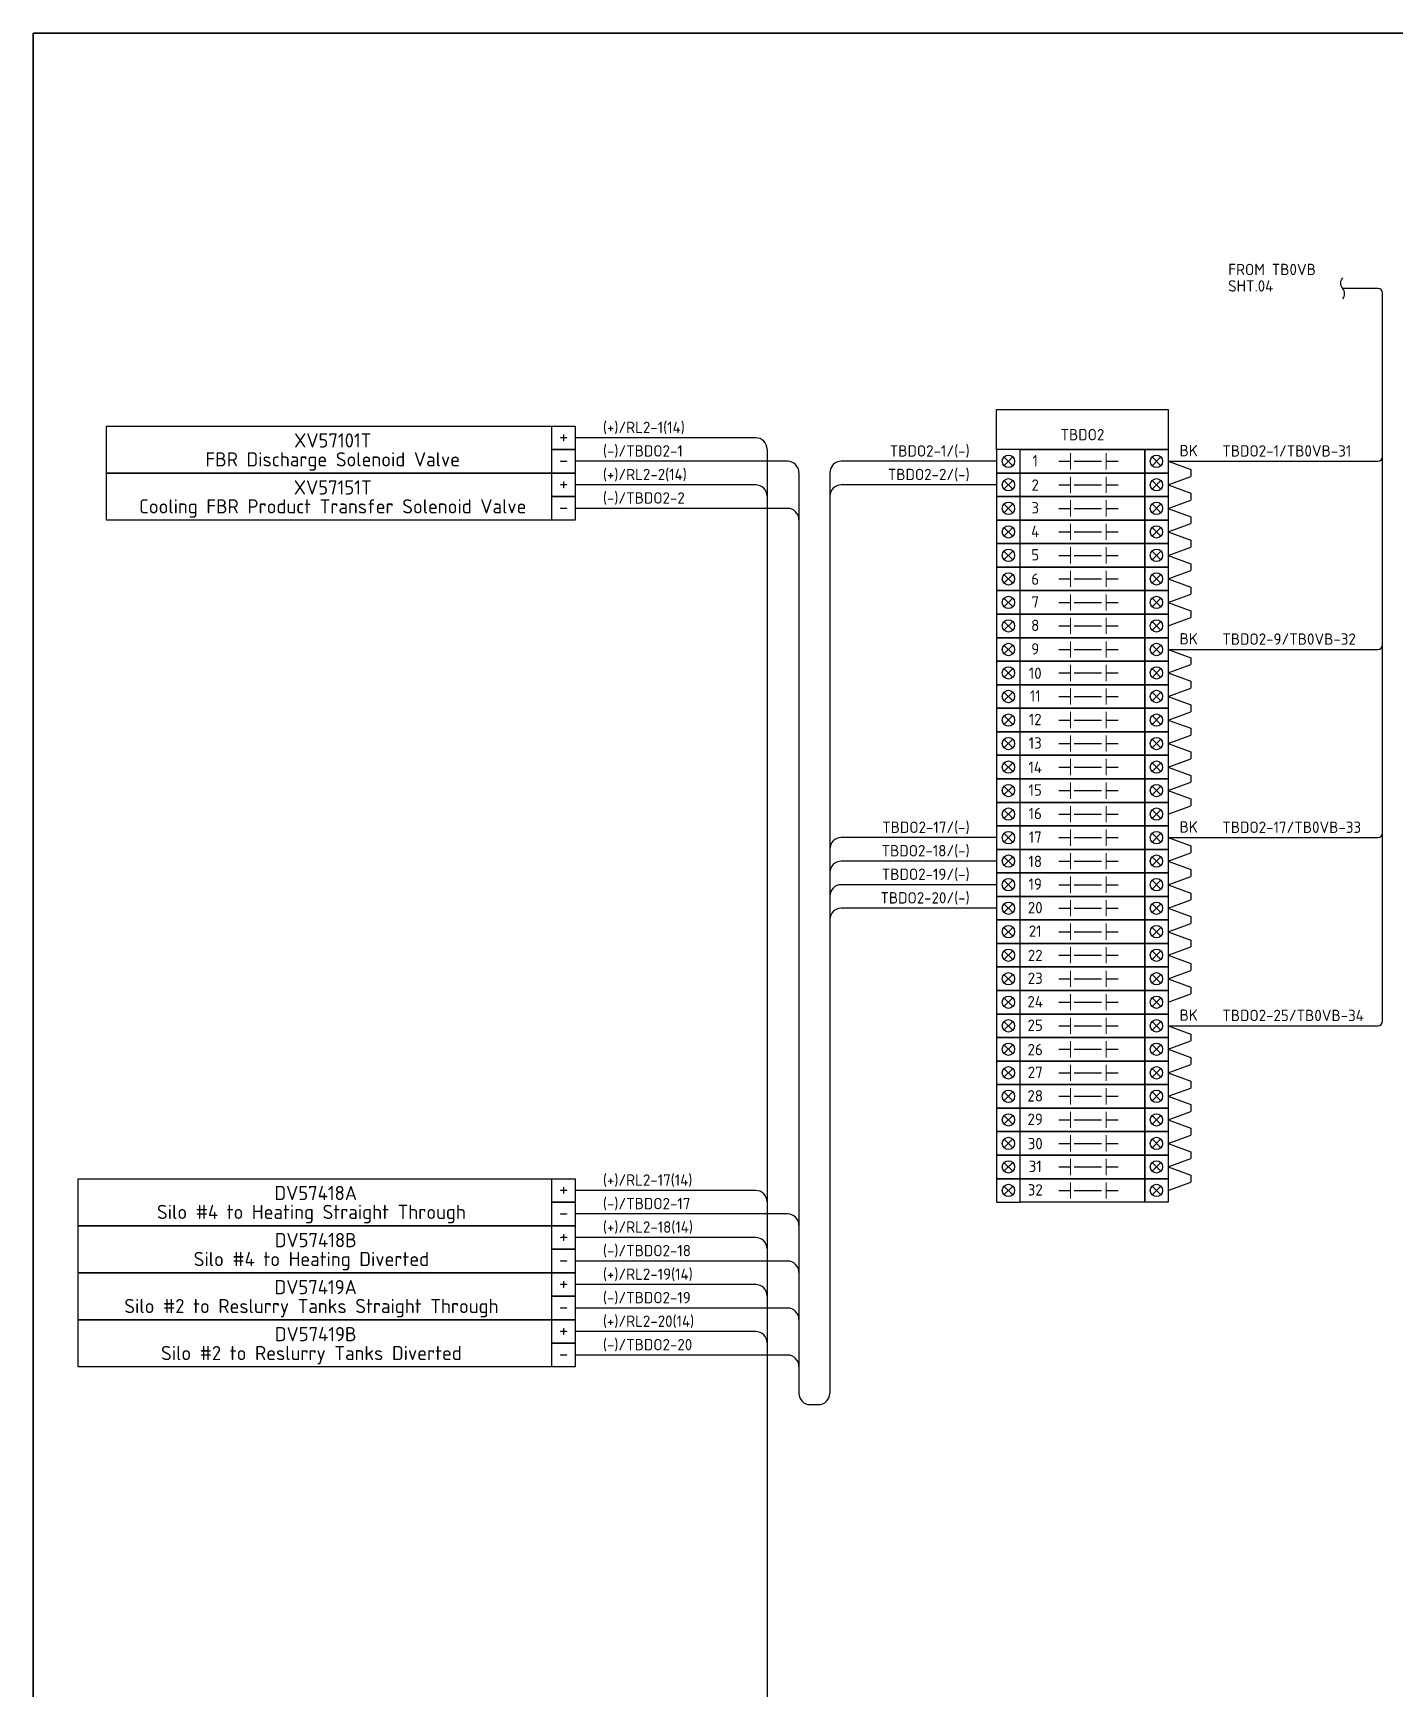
# Model space of a CAD drawing. Header units: inches. Extents: x 579627 to 667544, y 458630 to 507164.
# Drawn here: x 637044 to 638483, y 490862 to 492612 of the extents above; entities that cross this region are included whole.
import ezdxf
from ezdxf.enums import TextEntityAlignment as Align

# ---------------------------------------------------------------- set-up
doc = ezdxf.new("R2010")
doc.units = ezdxf.units.IN
doc.header["$MEASUREMENT"] = 0
doc.layers.add('HELPPOINT', color=7, linetype='Continuous')
doc.layers.add('power', color=7, linetype='Continuous')
doc.styles.add('HTX11', font='O8111901')
doc.styles.add('ISO3098B', font='ISO3098B.shx')

# ---------------------------------------------------------------- blocks, each defined once
blk = doc.blocks.new('TPA')
at = {"layer": 'HELPPOINT', "color": 4, "lineweight": 35}
for p, q in [((562706.8, 501946.4), (562706.8, 505019.3)), ((562706.8, 505019.3), (567131, 505019.3)), ((562706.8, 501946.4), (562706.8, 505019.3)), ((562706.8, 505019.3), (567131, 505019.3))]:
    blk.add_line(p, q, dxfattribs=at)
at = {"style": 'HTX11'}
for tag, p in [('A', (566704.3, 502037.1)), ('B', (567038.2, 501963.3))]:
    blk.add_attdef(tag, text='', height=16.8, dxfattribs=at).set_placement(p, align=Align.MIDDLE_CENTER)

msp = doc.modelspace()

# ---------------------------------------------------------------- linework, layer by layer
at = {"color": 0}
for p, q in [((638464.6, 492342), (638427.4, 492342)), ((638469.6, 491567.5), (638469.6, 492337)), ((638078.8, 492163.8), (638069.5, 492154.6)), ((638069.5, 492163.8), (638078.8, 492154.6)), ((638226, 492163.8), (638235.3, 492154.6)), ((638235.3, 492163.8), (638226, 492154.6)), ((637840.8, 492159.2), (637616.4, 492159.2)), ((637852.8, 492147.2), (637852.8, 491174.1)), ((637885.5, 492147.2), (637885.5, 491174.1)), ((638061.7, 492159.2), (637897.5, 492159.2)), ((638127.3, 492159.2), (638139.9, 492159.2)), ((638143.8, 492159.2), (638172.4, 492159.2)), ((638177.4, 492159.2), (638190, 492159.2)), ((638243.1, 492159.2), (638464.6, 492159.2)), ((638243.1, 492159.2), (638266.9, 492150.4)), ((638266.9, 492150.4), (638266.9, 492143.2)), ((638061.7, 492134.4), (637897.5, 492134.4)), ((638078.8, 492139), (638069.5, 492129.7)), ((638069.5, 492139), (638078.8, 492129.7)), ((638127.3, 492134.4), (638139.9, 492134.4)), ((638143.8, 492134.4), (638172.4, 492134.4)), ((638177.4, 492134.4), (638190, 492134.4)), ((638226, 492139), (638235.3, 492129.7)), ((638235.3, 492139), (638226, 492129.7)), ((638243.1, 492134.4), (638266.9, 492143.2)), ((638243.1, 492134.4), (638266.9, 492125.6)), ((638078.8, 492114.1), (638069.5, 492104.9)), ((638069.5, 492114.1), (638078.8, 492104.9)), ((638226, 492114.1), (638235.3, 492104.9)), ((638235.3, 492114.1), (638226, 492104.9)), ((638243.1, 492109.5), (638266.9, 492118.3)), ((638266.9, 492125.6), (638266.9, 492118.3)), ((637840.8, 492109.5), (637616.4, 492109.5)), ((638127.3, 492109.5), (638139.9, 492109.5)), ((638143.8, 492109.5), (638172.4, 492109.5)), ((638177.4, 492109.5), (638190, 492109.5)), ((638243.1, 492109.5), (638266.9, 492100.7)), ((638243.1, 492084.6), (638266.9, 492093.4)), ((638266.9, 492100.7), (638266.9, 492093.4)), ((638078.8, 492089.3), (638069.5, 492080)), ((638069.5, 492089.3), (638078.8, 492080)), ((638127.3, 492084.6), (638139.9, 492084.6)), ((638143.8, 492084.6), (638172.4, 492084.6)), ((638177.4, 492084.6), (638190, 492084.6)), ((638226, 492089.3), (638235.3, 492080)), ((638235.3, 492089.3), (638226, 492080)), ((638243.1, 492084.6), (638266.9, 492075.8)), ((638266.9, 492075.8), (638266.9, 492068.6)), ((638078.8, 492064.4), (638069.5, 492055.1)), ((638069.5, 492064.4), (638078.8, 492055.1)), ((638127.3, 492059.8), (638139.9, 492059.8)), ((638143.8, 492059.8), (638172.4, 492059.8)), ((638177.4, 492059.8), (638190, 492059.8)), ((638226, 492064.4), (638235.3, 492055.1)), ((638235.3, 492064.4), (638226, 492055.1)), ((638243.1, 492059.8), (638266.9, 492068.6)), ((638243.1, 492059.8), (638266.9, 492051)), ((638243.1, 492034.9), (638266.9, 492043.7)), ((638266.9, 492051), (638266.9, 492043.7)), ((638078.8, 492039.5), (638069.5, 492030.3)), ((638069.5, 492039.5), (638078.8, 492030.3)), ((638127.3, 492034.9), (638139.9, 492034.9)), ((638143.8, 492034.9), (638172.4, 492034.9)), ((638177.4, 492034.9), (638190, 492034.9)), ((638226, 492039.5), (638235.3, 492030.3)), ((638235.3, 492039.5), (638226, 492030.3)), ((638243.1, 492034.9), (638266.9, 492026.1)), ((638266.9, 492026.1), (638266.9, 492018.8)), ((638078.8, 492014.7), (638069.5, 492005.4)), ((638069.5, 492014.7), (638078.8, 492005.4)), ((638127.3, 492010.1), (638139.9, 492010.1)), ((638143.8, 492010.1), (638172.4, 492010.1)), ((638177.4, 492010.1), (638190, 492010.1)), ((638226, 492014.7), (638235.3, 492005.4)), ((638235.3, 492014.7), (638226, 492005.4)), ((638243.1, 492010.1), (638266.9, 492018.8)), ((638243.1, 492010.1), (638266.9, 492001.3)), ((638078.8, 491989.8), (638069.5, 491980.6)), ((638069.5, 491989.8), (638078.8, 491980.6)), ((638226, 491989.8), (638235.3, 491980.6)), ((638235.3, 491989.8), (638226, 491980.6)), ((638243.1, 491985.2), (638266.9, 491994)), ((638266.9, 492001.3), (638266.9, 491994)), ((638127.3, 491985.2), (638139.9, 491985.2)), ((638143.8, 491985.2), (638172.4, 491985.2)), ((638177.4, 491985.2), (638190, 491985.2)), ((638078.8, 491965), (638069.5, 491955.7)), ((638069.5, 491965), (638078.8, 491955.7)), ((638127.3, 491960.3), (638139.9, 491960.3)), ((638143.8, 491960.3), (638172.4, 491960.3)), ((638177.4, 491960.3), (638190, 491960.3)), ((638226, 491965), (638235.3, 491955.7)), ((638235.3, 491965), (638226, 491955.7)), ((638243.1, 491960.3), (638266.9, 491951.5)), ((638243.1, 491960.3), (638464.6, 491960.3)), ((638078.8, 491940.1), (638069.5, 491930.8)), ((638069.5, 491940.1), (638078.8, 491930.8)), ((638127.3, 491935.5), (638139.9, 491935.5)), ((638143.8, 491935.5), (638172.4, 491935.5)), ((638177.4, 491935.5), (638190, 491935.5)), ((638226, 491940.1), (638235.3, 491930.8)), ((638235.3, 491940.1), (638226, 491930.8)), ((638243.1, 491935.5), (638266.9, 491944.3)), ((638243.1, 491935.5), (638266.9, 491926.7)), ((638266.9, 491951.5), (638266.9, 491944.3)), ((638243.1, 491910.6), (638266.9, 491919.4)), ((638266.9, 491926.7), (638266.9, 491919.4)), ((638078.8, 491915.2), (638069.5, 491906)), ((638069.5, 491915.2), (638078.8, 491906)), ((638127.3, 491910.6), (638139.9, 491910.6)), ((638143.8, 491910.6), (638172.4, 491910.6)), ((638177.4, 491910.6), (638190, 491910.6)), ((638226, 491915.2), (638235.3, 491906)), ((638235.3, 491915.2), (638226, 491906)), ((638243.1, 491910.6), (638266.9, 491901.8)), ((638266.9, 491901.8), (638266.9, 491894.5)), ((638078.8, 491890.4), (638069.5, 491881.1)), ((638069.5, 491890.4), (638078.8, 491881.1)), ((638127.3, 491885.7), (638139.9, 491885.7)), ((638143.8, 491885.7), (638172.4, 491885.7)), ((638177.4, 491885.7), (638190, 491885.7)), ((638226, 491890.4), (638235.3, 491881.1)), ((638235.3, 491890.4), (638226, 491881.1)), ((638243.1, 491885.7), (638266.9, 491894.5)), ((638243.1, 491885.7), (638266.9, 491877)), ((638078.8, 491865.5), (638069.5, 491856.3)), ((638069.5, 491865.5), (638078.8, 491856.3)), ((638226, 491865.5), (638235.3, 491856.3)), ((638235.3, 491865.5), (638226, 491856.3)), ((638243.1, 491860.9), (638266.9, 491869.7)), ((638266.9, 491877), (638266.9, 491869.7)), ((638127.3, 491860.9), (638139.9, 491860.9)), ((638143.8, 491860.9), (638172.4, 491860.9)), ((638177.4, 491860.9), (638190, 491860.9)), ((638243.1, 491860.9), (638266.9, 491852.1)), ((638266.9, 491852.1), (638266.9, 491844.8)), ((638078.8, 491840.6), (638069.5, 491831.4)), ((638069.5, 491840.6), (638078.8, 491831.4)), ((638127.3, 491836), (638139.9, 491836)), ((638143.8, 491836), (638172.4, 491836)), ((638177.4, 491836), (638190, 491836)), ((638226, 491840.6), (638235.3, 491831.4)), ((638235.3, 491840.6), (638226, 491831.4)), ((638243.1, 491836), (638266.9, 491844.8)), ((638243.1, 491836), (638266.9, 491827.2)), ((638078.8, 491815.8), (638069.5, 491806.5)), ((638069.5, 491815.8), (638078.8, 491806.5)), ((638226, 491815.8), (638235.3, 491806.5)), ((638235.3, 491815.8), (638226, 491806.5)), ((638243.1, 491811.2), (638266.9, 491819.9)), ((638266.9, 491827.2), (638266.9, 491819.9)), ((638127.3, 491811.2), (638139.9, 491811.2)), ((638143.8, 491811.2), (638172.4, 491811.2)), ((638177.4, 491811.2), (638190, 491811.2)), ((638243.1, 491811.2), (638266.9, 491802.4)), ((638266.9, 491802.4), (638266.9, 491795.1)), ((638078.8, 491790.9), (638069.5, 491781.7)), ((638069.5, 491790.9), (638078.8, 491781.7)), ((638127.3, 491786.3), (638139.9, 491786.3)), ((638143.8, 491786.3), (638172.4, 491786.3)), ((638177.4, 491786.3), (638190, 491786.3)), ((638226, 491790.9), (638235.3, 491781.7)), ((638235.3, 491790.9), (638226, 491781.7)), ((638243.1, 491786.3), (638266.9, 491795.1)), ((638061.7, 491761.4), (637897.5, 491761.4)), ((638078.8, 491766.1), (638069.5, 491756.8)), ((638069.5, 491766.1), (638078.8, 491756.8)), ((638127.3, 491761.4), (638139.9, 491761.4)), ((638143.8, 491761.4), (638172.4, 491761.4)), ((638177.4, 491761.4), (638190, 491761.4)), ((638226, 491766.1), (638235.3, 491756.8)), ((638235.3, 491766.1), (638226, 491756.8)), ((638243.1, 491761.4), (638266.9, 491752.6)), ((638243.1, 491761.4), (638464.6, 491761.4)), ((638243.1, 491736.6), (638266.9, 491745.4)), ((638266.9, 491752.6), (638266.9, 491745.4)), ((638061.7, 491736.6), (637897.5, 491736.6)), ((638078.8, 491741.2), (638069.5, 491731.9)), ((638069.5, 491741.2), (638078.8, 491731.9)), ((638127.3, 491736.6), (638139.9, 491736.6)), ((638143.8, 491736.6), (638172.4, 491736.6)), ((638177.4, 491736.6), (638190, 491736.6)), ((638226, 491741.2), (638235.3, 491731.9)), ((638235.3, 491741.2), (638226, 491731.9)), ((638243.1, 491736.6), (638266.9, 491727.8)), ((638266.9, 491727.8), (638266.9, 491720.5)), ((638061.7, 491711.7), (637897.5, 491711.7)), ((638078.8, 491716.3), (638069.5, 491707.1)), ((638069.5, 491716.3), (638078.8, 491707.1)), ((638127.3, 491711.7), (638139.9, 491711.7)), ((638143.8, 491711.7), (638172.4, 491711.7)), ((638177.4, 491711.7), (638190, 491711.7)), ((638226, 491716.3), (638235.3, 491707.1)), ((638235.3, 491716.3), (638226, 491707.1)), ((638243.1, 491711.7), (638266.9, 491720.5)), ((638243.1, 491711.7), (638266.9, 491702.9)), ((638078.8, 491691.5), (638069.5, 491682.2)), ((638069.5, 491691.5), (638078.8, 491682.2)), ((638226, 491691.5), (638235.3, 491682.2)), ((638235.3, 491691.5), (638226, 491682.2)), ((638243.1, 491686.8), (638266.9, 491695.6)), ((638266.9, 491702.9), (638266.9, 491695.6)), ((638061.7, 491686.8), (637897.5, 491686.8)), ((638127.3, 491686.8), (638139.9, 491686.8)), ((638143.8, 491686.8), (638172.4, 491686.8)), ((638177.4, 491686.8), (638190, 491686.8)), ((638243.1, 491686.8), (638266.9, 491678.1)), ((638266.9, 491678.1), (638266.9, 491670.8)), ((638078.8, 491666.6), (638069.5, 491657.4)), ((638069.5, 491666.6), (638078.8, 491657.4)), ((638127.3, 491662), (638139.9, 491662)), ((638143.8, 491662), (638172.4, 491662)), ((638177.4, 491662), (638190, 491662)), ((638226, 491666.6), (638235.3, 491657.4)), ((638235.3, 491666.6), (638226, 491657.4)), ((638243.1, 491662), (638266.9, 491670.8)), ((638243.1, 491662), (638266.9, 491653.2)), ((638078.8, 491641.8), (638069.5, 491632.5)), ((638069.5, 491641.8), (638078.8, 491632.5)), ((638226, 491641.8), (638235.3, 491632.5)), ((638235.3, 491641.8), (638226, 491632.5)), ((638243.1, 491637.1), (638266.9, 491645.9)), ((638266.9, 491653.2), (638266.9, 491645.9)), ((638127.3, 491637.1), (638139.9, 491637.1)), ((638143.8, 491637.1), (638172.4, 491637.1)), ((638177.4, 491637.1), (638190, 491637.1)), ((638243.1, 491637.1), (638266.9, 491628.3)), ((638243.1, 491612.3), (638266.9, 491621.1)), ((638266.9, 491628.3), (638266.9, 491621.1)), ((638078.8, 491616.9), (638069.5, 491607.6)), ((638069.5, 491616.9), (638078.8, 491607.6)), ((638127.3, 491612.3), (638139.9, 491612.3)), ((638143.8, 491612.3), (638172.4, 491612.3)), ((638177.4, 491612.3), (638190, 491612.3)), ((638226, 491616.9), (638235.3, 491607.6)), ((638235.3, 491616.9), (638226, 491607.6)), ((638243.1, 491612.3), (638266.9, 491603.5)), ((638266.9, 491603.5), (638266.9, 491596.2)), ((638078.8, 491592), (638069.5, 491582.8)), ((638069.5, 491592), (638078.8, 491582.8)), ((638127.3, 491587.4), (638139.9, 491587.4)), ((638143.8, 491587.4), (638172.4, 491587.4)), ((638177.4, 491587.4), (638190, 491587.4)), ((638226, 491592), (638235.3, 491582.8)), ((638235.3, 491592), (638226, 491582.8)), ((638243.1, 491587.4), (638266.9, 491596.2)), ((638078.8, 491567.2), (638069.5, 491557.9)), ((638069.5, 491567.2), (638078.8, 491557.9)), ((638127.3, 491562.5), (638139.9, 491562.5)), ((638143.8, 491562.5), (638172.4, 491562.5)), ((638177.4, 491562.5), (638190, 491562.5)), ((638226, 491567.2), (638235.3, 491557.9)), ((638235.3, 491567.2), (638226, 491557.9)), ((638243.1, 491562.5), (638266.9, 491553.8)), ((638243.1, 491562.5), (638464.6, 491562.5)), ((638266.9, 491553.8), (638266.9, 491546.5)), ((638078.8, 491542.3), (638069.5, 491533.1)), ((638069.5, 491542.3), (638078.8, 491533.1)), ((638127.3, 491537.7), (638139.9, 491537.7)), ((638143.8, 491537.7), (638172.4, 491537.7)), ((638177.4, 491537.7), (638190, 491537.7)), ((638226, 491542.3), (638235.3, 491533.1)), ((638235.3, 491542.3), (638226, 491533.1)), ((638243.1, 491537.7), (638266.9, 491546.5)), ((638243.1, 491537.7), (638266.9, 491528.9)), ((638078.8, 491517.4), (638069.5, 491508.2)), ((638069.5, 491517.4), (638078.8, 491508.2)), ((638226, 491517.4), (638235.3, 491508.2)), ((638235.3, 491517.4), (638226, 491508.2)), ((638243.1, 491512.8), (638266.9, 491521.6)), ((638266.9, 491528.9), (638266.9, 491521.6)), ((638127.3, 491512.8), (638139.9, 491512.8)), ((638143.8, 491512.8), (638172.4, 491512.8)), ((638177.4, 491512.8), (638190, 491512.8)), ((638243.1, 491512.8), (638266.9, 491504)), ((638266.9, 491504), (638266.9, 491496.7)), ((638078.8, 491492.6), (638069.5, 491483.3)), ((638069.5, 491492.6), (638078.8, 491483.3)), ((638127.3, 491488), (638139.9, 491488)), ((638143.8, 491488), (638172.4, 491488)), ((638177.4, 491488), (638190, 491488)), ((638226, 491492.6), (638235.3, 491483.3)), ((638235.3, 491492.6), (638226, 491483.3)), ((638243.1, 491488), (638266.9, 491496.7)), ((638243.1, 491488), (638266.9, 491479.2)), ((638078.8, 491467.7), (638069.5, 491458.5)), ((638069.5, 491467.7), (638078.8, 491458.5)), ((638127.3, 491463.1), (638139.9, 491463.1)), ((638143.8, 491463.1), (638172.4, 491463.1)), ((638177.4, 491463.1), (638190, 491463.1)), ((638226, 491467.7), (638235.3, 491458.5)), ((638235.3, 491467.7), (638226, 491458.5)), ((638243.1, 491463.1), (638266.9, 491471.9)), ((638243.1, 491463.1), (638266.9, 491454.3)), ((638266.9, 491479.2), (638266.9, 491471.9)), ((638243.1, 491438.2), (638266.9, 491447)), ((638266.9, 491454.3), (638266.9, 491447)), ((638078.8, 491442.9), (638069.5, 491433.6)), ((638069.5, 491442.9), (638078.8, 491433.6)), ((638127.3, 491438.2), (638139.9, 491438.2)), ((638143.8, 491438.2), (638172.4, 491438.2)), ((638177.4, 491438.2), (638190, 491438.2)), ((638226, 491442.9), (638235.3, 491433.6)), ((638235.3, 491442.9), (638226, 491433.6)), ((638243.1, 491438.2), (638266.9, 491429.4)), ((638266.9, 491429.4), (638266.9, 491422.2)), ((638078.8, 491418), (638069.5, 491408.7)), ((638069.5, 491418), (638078.8, 491408.7)), ((638127.3, 491413.4), (638139.9, 491413.4)), ((638143.8, 491413.4), (638172.4, 491413.4)), ((638177.4, 491413.4), (638190, 491413.4)), ((638226, 491418), (638235.3, 491408.7)), ((638235.3, 491418), (638226, 491408.7)), ((638243.1, 491413.4), (638266.9, 491422.2)), ((638243.1, 491413.4), (638266.9, 491404.6)), ((638078.8, 491393.1), (638069.5, 491383.9)), ((638069.5, 491393.1), (638078.8, 491383.9)), ((638226, 491393.1), (638235.3, 491383.9)), ((638235.3, 491393.1), (638226, 491383.9)), ((638243.1, 491388.5), (638266.9, 491397.3)), ((638266.9, 491404.6), (638266.9, 491397.3)), ((638127.3, 491388.5), (638139.9, 491388.5)), ((638143.8, 491388.5), (638172.4, 491388.5)), ((638177.4, 491388.5), (638190, 491388.5)), ((637840.8, 491363.6), (637616.4, 491363.6)), ((637840.8, 491313.9), (637616.4, 491313.9)), ((637840.8, 491264.2), (637616.4, 491264.2)), ((637840.8, 491214.5), (637616.4, 491214.5)), ((637864.8, 491162.1), (637873.5, 491162.1))]:
    msp.add_line(p, q, dxfattribs=at)
at = {"color": 4}
for p, q in [((637807.1, 492184.1), (637616.4, 492184.1)), ((637819.1, 492172.1), (637819.1, 490282.1)), ((637807.1, 492134.4), (637616.4, 492134.4)), ((637807.1, 491388.5), (637616.4, 491388.5)), ((637807.1, 491338.8), (637616.4, 491338.8)), ((637807.1, 491289.1), (637616.4, 491289.1)), ((637807.1, 491239.3), (637616.4, 491239.3))]:
    msp.add_line(p, q, dxfattribs=at)
at = {"color": 0, "lineweight": 9}
for p, q in [((638139.9, 492150.7), (638139.9, 492167.8)), ((638177.4, 492150.7), (638177.4, 492167.8)), ((638139.9, 492125.8), (638139.9, 492142.9)), ((638177.4, 492125.8), (638177.4, 492142.9)), ((638139.9, 492101), (638139.9, 492118)), ((638177.4, 492101), (638177.4, 492118)), ((638139.9, 492076.1), (638139.9, 492093.2)), ((638177.4, 492076.1), (638177.4, 492093.2)), ((638139.9, 492051.2), (638139.9, 492068.3)), ((638177.4, 492051.2), (638177.4, 492068.3)), ((638139.9, 492026.4), (638139.9, 492043.4)), ((638177.4, 492026.4), (638177.4, 492043.4)), ((638139.9, 492001.5), (638139.9, 492018.6)), ((638177.4, 492001.5), (638177.4, 492018.6)), ((638139.9, 491976.7), (638139.9, 491993.7)), ((638177.4, 491976.7), (638177.4, 491993.7)), ((638139.9, 491951.8), (638139.9, 491968.9)), ((638177.4, 491951.8), (638177.4, 491968.9)), ((638139.9, 491926.9), (638139.9, 491944)), ((638177.4, 491926.9), (638177.4, 491944)), ((638139.9, 491902.1), (638139.9, 491919.1)), ((638177.4, 491902.1), (638177.4, 491919.1)), ((638139.9, 491877.2), (638139.9, 491894.3)), ((638177.4, 491877.2), (638177.4, 491894.3)), ((638139.9, 491852.3), (638139.9, 491869.4)), ((638177.4, 491852.3), (638177.4, 491869.4)), ((638139.9, 491827.5), (638139.9, 491844.6)), ((638177.4, 491827.5), (638177.4, 491844.6)), ((638139.9, 491802.6), (638139.9, 491819.7)), ((638177.4, 491802.6), (638177.4, 491819.7)), ((638139.9, 491777.8), (638139.9, 491794.8)), ((638177.4, 491777.8), (638177.4, 491794.8)), ((638139.9, 491752.9), (638139.9, 491770)), ((638177.4, 491752.9), (638177.4, 491770)), ((638139.9, 491728), (638139.9, 491745.1)), ((638177.4, 491728), (638177.4, 491745.1)), ((638139.9, 491703.2), (638139.9, 491720.2)), ((638177.4, 491703.2), (638177.4, 491720.2)), ((638139.9, 491678.3), (638139.9, 491695.4)), ((638177.4, 491678.3), (638177.4, 491695.4)), ((638139.9, 491653.5), (638139.9, 491670.5)), ((638177.4, 491653.5), (638177.4, 491670.5)), ((638139.9, 491628.6), (638139.9, 491645.7)), ((638177.4, 491628.6), (638177.4, 491645.7)), ((638139.9, 491603.7), (638139.9, 491620.8)), ((638177.4, 491603.7), (638177.4, 491620.8)), ((638139.9, 491578.9), (638139.9, 491595.9)), ((638177.4, 491578.9), (638177.4, 491595.9)), ((638139.9, 491554), (638139.9, 491571.1)), ((638177.4, 491554), (638177.4, 491571.1)), ((638139.9, 491529.1), (638139.9, 491546.2)), ((638177.4, 491529.1), (638177.4, 491546.2)), ((638139.9, 491504.3), (638139.9, 491521.3)), ((638177.4, 491504.3), (638177.4, 491521.3)), ((638139.9, 491479.4), (638139.9, 491496.5)), ((638177.4, 491479.4), (638177.4, 491496.5)), ((638139.9, 491454.6), (638139.9, 491471.6)), ((638177.4, 491454.6), (638177.4, 491471.6)), ((638139.9, 491429.7), (638139.9, 491446.8)), ((638177.4, 491429.7), (638177.4, 491446.8)), ((638139.9, 491404.8), (638139.9, 491421.9)), ((638177.4, 491404.8), (638177.4, 491421.9)), ((638139.9, 491380), (638139.9, 491397)), ((638177.4, 491380), (638177.4, 491397))]:
    msp.add_line(p, q, dxfattribs=at)
at = {"color": 0}
msp.add_lwpolyline([(638427.4, 492330.9, 0.351), (638427.4, 492342, -0.351), (638427.4, 492353.1, 2.081666)], format="xyb", dxfattribs=at)
at = {"color": 4}
msp.add_lwpolyline([(638061.7, 492214.1), (638243.1, 492214.1), (638243.1, 492171.7), (638061.7, 492171.7)], close=True, dxfattribs=at)
at = {"color": 2}
for points in [[(637121.1, 492196.5), (637616.4, 492196.5), (637616.4, 492146.8), (637121.1, 492146.8)], [(637121.1, 492146.8), (637616.4, 492146.8), (637616.4, 492097.1), (637121.1, 492097.1)], [(637091.1, 491400.9), (637616.4, 491400.9), (637616.4, 491351.2), (637091.1, 491351.2)], [(637091.1, 491351.2), (637616.4, 491351.2), (637616.4, 491301.5), (637091.1, 491301.5)], [(637091.1, 491301.5), (637616.4, 491301.5), (637616.4, 491251.8), (637091.1, 491251.8)], [(637091.1, 491251.8), (637616.4, 491251.8), (637616.4, 491202), (637091.1, 491202)]]:
    msp.add_lwpolyline(points, close=True, dxfattribs=at)
at = {"color": 1}
for points in [[(637591.6, 492196.5), (637616.4, 492196.5), (637616.4, 492171.7), (637591.6, 492171.7)], [(637591.6, 492146.8), (637616.4, 492146.8), (637616.4, 492121.9), (637591.6, 492121.9)], [(637591.6, 491400.9), (637616.4, 491400.9), (637616.4, 491376.1), (637591.6, 491376.1)], [(637591.6, 491351.2), (637616.4, 491351.2), (637616.4, 491326.4), (637591.6, 491326.4)], [(637591.6, 491301.5), (637616.4, 491301.5), (637616.4, 491276.6), (637591.6, 491276.6)], [(637591.6, 491251.8), (637616.4, 491251.8), (637616.4, 491226.9), (637591.6, 491226.9)]]:
    msp.add_lwpolyline(points, close=True, dxfattribs=at)
at = {"color": 0}
for points in [[(637591.6, 492171.7), (637616.4, 492171.7), (637616.4, 492146.8), (637591.6, 492146.8)], [(638086.6, 492171.7), (638061.7, 492171.7), (638061.7, 492146.8), (638086.6, 492146.8)], [(638086.6, 492171.7), (638218.2, 492171.7), (638218.2, 492146.8), (638086.6, 492146.8)], [(638218.2, 492171.7), (638243.1, 492171.7), (638243.1, 492146.8), (638218.2, 492146.8)], [(638086.6, 492146.8), (638061.7, 492146.8), (638061.7, 492121.9), (638086.6, 492121.9)], [(638086.6, 492146.8), (638218.2, 492146.8), (638218.2, 492121.9), (638086.6, 492121.9)], [(638218.2, 492146.8), (638243.1, 492146.8), (638243.1, 492121.9), (638218.2, 492121.9)], [(637591.6, 492121.9), (637616.4, 492121.9), (637616.4, 492097.1), (637591.6, 492097.1)], [(638086.6, 492121.9), (638061.7, 492121.9), (638061.7, 492097.1), (638086.6, 492097.1)], [(638086.6, 492121.9), (638218.2, 492121.9), (638218.2, 492097.1), (638086.6, 492097.1)], [(638218.2, 492121.9), (638243.1, 492121.9), (638243.1, 492097.1), (638218.2, 492097.1)], [(638086.6, 492097.1), (638061.7, 492097.1), (638061.7, 492072.2), (638086.6, 492072.2)], [(638086.6, 492097.1), (638218.2, 492097.1), (638218.2, 492072.2), (638086.6, 492072.2)], [(638218.2, 492097.1), (638243.1, 492097.1), (638243.1, 492072.2), (638218.2, 492072.2)], [(638086.6, 492072.2), (638061.7, 492072.2), (638061.7, 492047.3), (638086.6, 492047.3)], [(638086.6, 492072.2), (638218.2, 492072.2), (638218.2, 492047.3), (638086.6, 492047.3)], [(638218.2, 492072.2), (638243.1, 492072.2), (638243.1, 492047.3), (638218.2, 492047.3)], [(638086.6, 492047.3), (638061.7, 492047.3), (638061.7, 492022.5), (638086.6, 492022.5)], [(638086.6, 492047.3), (638218.2, 492047.3), (638218.2, 492022.5), (638086.6, 492022.5)], [(638218.2, 492047.3), (638243.1, 492047.3), (638243.1, 492022.5), (638218.2, 492022.5)], [(638086.6, 492022.5), (638061.7, 492022.5), (638061.7, 491997.6), (638086.6, 491997.6)], [(638086.6, 492022.5), (638218.2, 492022.5), (638218.2, 491997.6), (638086.6, 491997.6)], [(638218.2, 492022.5), (638243.1, 492022.5), (638243.1, 491997.6), (638218.2, 491997.6)], [(638086.6, 491997.6), (638061.7, 491997.6), (638061.7, 491972.8), (638086.6, 491972.8)], [(638086.6, 491997.6), (638218.2, 491997.6), (638218.2, 491972.8), (638086.6, 491972.8)], [(638218.2, 491997.6), (638243.1, 491997.6), (638243.1, 491972.8), (638218.2, 491972.8)], [(638086.6, 491972.8), (638061.7, 491972.8), (638061.7, 491947.9), (638086.6, 491947.9)], [(638086.6, 491972.8), (638218.2, 491972.8), (638218.2, 491947.9), (638086.6, 491947.9)], [(638218.2, 491972.8), (638243.1, 491972.8), (638243.1, 491947.9), (638218.2, 491947.9)], [(638086.6, 491947.9), (638061.7, 491947.9), (638061.7, 491923), (638086.6, 491923)], [(638086.6, 491947.9), (638218.2, 491947.9), (638218.2, 491923), (638086.6, 491923)], [(638218.2, 491947.9), (638243.1, 491947.9), (638243.1, 491923), (638218.2, 491923)], [(638086.6, 491923), (638061.7, 491923), (638061.7, 491898.2), (638086.6, 491898.2)], [(638086.6, 491923), (638218.2, 491923), (638218.2, 491898.2), (638086.6, 491898.2)], [(638218.2, 491923), (638243.1, 491923), (638243.1, 491898.2), (638218.2, 491898.2)], [(638086.6, 491898.2), (638061.7, 491898.2), (638061.7, 491873.3), (638086.6, 491873.3)], [(638086.6, 491898.2), (638218.2, 491898.2), (638218.2, 491873.3), (638086.6, 491873.3)], [(638218.2, 491898.2), (638243.1, 491898.2), (638243.1, 491873.3), (638218.2, 491873.3)], [(638086.6, 491873.3), (638061.7, 491873.3), (638061.7, 491848.5), (638086.6, 491848.5)], [(638086.6, 491873.3), (638218.2, 491873.3), (638218.2, 491848.5), (638086.6, 491848.5)], [(638218.2, 491873.3), (638243.1, 491873.3), (638243.1, 491848.5), (638218.2, 491848.5)], [(638086.6, 491848.5), (638061.7, 491848.5), (638061.7, 491823.6), (638086.6, 491823.6)], [(638086.6, 491848.5), (638218.2, 491848.5), (638218.2, 491823.6), (638086.6, 491823.6)], [(638218.2, 491848.5), (638243.1, 491848.5), (638243.1, 491823.6), (638218.2, 491823.6)], [(638086.6, 491823.6), (638061.7, 491823.6), (638061.7, 491798.7), (638086.6, 491798.7)], [(638086.6, 491823.6), (638218.2, 491823.6), (638218.2, 491798.7), (638086.6, 491798.7)], [(638218.2, 491823.6), (638243.1, 491823.6), (638243.1, 491798.7), (638218.2, 491798.7)], [(638086.6, 491798.7), (638061.7, 491798.7), (638061.7, 491773.9), (638086.6, 491773.9)], [(638086.6, 491798.7), (638218.2, 491798.7), (638218.2, 491773.9), (638086.6, 491773.9)], [(638218.2, 491798.7), (638243.1, 491798.7), (638243.1, 491773.9), (638218.2, 491773.9)], [(638086.6, 491773.9), (638061.7, 491773.9), (638061.7, 491749), (638086.6, 491749)], [(638086.6, 491773.9), (638218.2, 491773.9), (638218.2, 491749), (638086.6, 491749)], [(638218.2, 491773.9), (638243.1, 491773.9), (638243.1, 491749), (638218.2, 491749)], [(638086.6, 491749), (638061.7, 491749), (638061.7, 491724.1), (638086.6, 491724.1)], [(638086.6, 491749), (638218.2, 491749), (638218.2, 491724.1), (638086.6, 491724.1)], [(638218.2, 491749), (638243.1, 491749), (638243.1, 491724.1), (638218.2, 491724.1)], [(638086.6, 491724.1), (638061.7, 491724.1), (638061.7, 491699.3), (638086.6, 491699.3)], [(638086.6, 491724.1), (638218.2, 491724.1), (638218.2, 491699.3), (638086.6, 491699.3)], [(638218.2, 491724.1), (638243.1, 491724.1), (638243.1, 491699.3), (638218.2, 491699.3)], [(638086.6, 491699.3), (638061.7, 491699.3), (638061.7, 491674.4), (638086.6, 491674.4)], [(638086.6, 491699.3), (638218.2, 491699.3), (638218.2, 491674.4), (638086.6, 491674.4)], [(638218.2, 491699.3), (638243.1, 491699.3), (638243.1, 491674.4), (638218.2, 491674.4)], [(638086.6, 491674.4), (638061.7, 491674.4), (638061.7, 491649.6), (638086.6, 491649.6)], [(638086.6, 491674.4), (638218.2, 491674.4), (638218.2, 491649.6), (638086.6, 491649.6)], [(638218.2, 491674.4), (638243.1, 491674.4), (638243.1, 491649.6), (638218.2, 491649.6)], [(638086.6, 491649.6), (638061.7, 491649.6), (638061.7, 491624.7), (638086.6, 491624.7)], [(638086.6, 491649.6), (638218.2, 491649.6), (638218.2, 491624.7), (638086.6, 491624.7)], [(638218.2, 491649.6), (638243.1, 491649.6), (638243.1, 491624.7), (638218.2, 491624.7)], [(638086.6, 491624.7), (638061.7, 491624.7), (638061.7, 491599.8), (638086.6, 491599.8)], [(638086.6, 491624.7), (638218.2, 491624.7), (638218.2, 491599.8), (638086.6, 491599.8)], [(638218.2, 491624.7), (638243.1, 491624.7), (638243.1, 491599.8), (638218.2, 491599.8)], [(638086.6, 491599.8), (638061.7, 491599.8), (638061.7, 491575), (638086.6, 491575)], [(638086.6, 491599.8), (638218.2, 491599.8), (638218.2, 491575), (638086.6, 491575)], [(638218.2, 491599.8), (638243.1, 491599.8), (638243.1, 491575), (638218.2, 491575)], [(638086.6, 491575), (638061.7, 491575), (638061.7, 491550.1), (638086.6, 491550.1)], [(638086.6, 491575), (638218.2, 491575), (638218.2, 491550.1), (638086.6, 491550.1)], [(638218.2, 491575), (638243.1, 491575), (638243.1, 491550.1), (638218.2, 491550.1)], [(638086.6, 491550.1), (638061.7, 491550.1), (638061.7, 491525.2), (638086.6, 491525.2)], [(638086.6, 491550.1), (638218.2, 491550.1), (638218.2, 491525.2), (638086.6, 491525.2)], [(638218.2, 491550.1), (638243.1, 491550.1), (638243.1, 491525.2), (638218.2, 491525.2)], [(638086.6, 491525.2), (638061.7, 491525.2), (638061.7, 491500.4), (638086.6, 491500.4)], [(638086.6, 491525.2), (638218.2, 491525.2), (638218.2, 491500.4), (638086.6, 491500.4)], [(638218.2, 491525.2), (638243.1, 491525.2), (638243.1, 491500.4), (638218.2, 491500.4)], [(638086.6, 491500.4), (638061.7, 491500.4), (638061.7, 491475.5), (638086.6, 491475.5)], [(638086.6, 491500.4), (638218.2, 491500.4), (638218.2, 491475.5), (638086.6, 491475.5)], [(638218.2, 491500.4), (638243.1, 491500.4), (638243.1, 491475.5), (638218.2, 491475.5)], [(638086.6, 491475.5), (638061.7, 491475.5), (638061.7, 491450.7), (638086.6, 491450.7)], [(638086.6, 491475.5), (638218.2, 491475.5), (638218.2, 491450.7), (638086.6, 491450.7)], [(638218.2, 491475.5), (638243.1, 491475.5), (638243.1, 491450.7), (638218.2, 491450.7)], [(638086.6, 491450.7), (638061.7, 491450.7), (638061.7, 491425.8), (638086.6, 491425.8)], [(638086.6, 491450.7), (638218.2, 491450.7), (638218.2, 491425.8), (638086.6, 491425.8)], [(638218.2, 491450.7), (638243.1, 491450.7), (638243.1, 491425.8), (638218.2, 491425.8)], [(638086.6, 491425.8), (638061.7, 491425.8), (638061.7, 491400.9), (638086.6, 491400.9)], [(638086.6, 491425.8), (638218.2, 491425.8), (638218.2, 491400.9), (638086.6, 491400.9)], [(638218.2, 491425.8), (638243.1, 491425.8), (638243.1, 491400.9), (638218.2, 491400.9)], [(638086.6, 491400.9), (638061.7, 491400.9), (638061.7, 491376.1), (638086.6, 491376.1)], [(638086.6, 491400.9), (638218.2, 491400.9), (638218.2, 491376.1), (638086.6, 491376.1)], [(638218.2, 491400.9), (638243.1, 491400.9), (638243.1, 491376.1), (638218.2, 491376.1)], [(637591.6, 491376.1), (637616.4, 491376.1), (637616.4, 491351.2), (637591.6, 491351.2)], [(637591.6, 491326.4), (637616.4, 491326.4), (637616.4, 491301.5), (637591.6, 491301.5)], [(637591.6, 491276.6), (637616.4, 491276.6), (637616.4, 491251.8), (637591.6, 491251.8)], [(637591.6, 491226.9), (637616.4, 491226.9), (637616.4, 491202), (637591.6, 491202)]]:
    msp.add_lwpolyline(points, close=True, dxfattribs=at)
for centre in [(638074.2, 492159.2), (638230.6, 492159.2), (638074.2, 492134.4), (638230.6, 492134.4), (638074.2, 492109.5), (638230.6, 492109.5), (638074.2, 492084.6), (638230.6, 492084.6), (638074.2, 492059.8), (638230.6, 492059.8), (638074.2, 492034.9), (638230.6, 492034.9), (638074.2, 492010.1), (638230.6, 492010.1), (638074.2, 491985.2), (638230.6, 491985.2), (638074.2, 491960.3), (638230.6, 491960.3), (638074.2, 491935.5), (638230.6, 491935.5), (638074.2, 491910.6), (638230.6, 491910.6), (638074.2, 491885.7), (638230.6, 491885.7), (638074.2, 491860.9), (638230.6, 491860.9), (638074.2, 491836), (638230.6, 491836), (638074.2, 491811.2), (638230.6, 491811.2), (638074.2, 491786.3), (638230.6, 491786.3), (638074.2, 491761.4), (638230.6, 491761.4), (638074.2, 491736.6), (638230.6, 491736.6), (638074.2, 491711.7), (638230.6, 491711.7), (638074.2, 491686.8), (638230.6, 491686.8), (638074.2, 491662), (638230.6, 491662), (638074.2, 491637.1), (638230.6, 491637.1), (638074.2, 491612.3), (638230.6, 491612.3), (638074.2, 491587.4), (638230.6, 491587.4), (638074.2, 491562.5), (638230.6, 491562.5), (638074.2, 491537.7), (638230.6, 491537.7), (638074.2, 491512.8), (638230.6, 491512.8), (638074.2, 491488), (638230.6, 491488), (638074.2, 491463.1), (638230.6, 491463.1), (638074.2, 491438.2), (638230.6, 491438.2), (638074.2, 491413.4), (638230.6, 491413.4), (638074.2, 491388.5), (638230.6, 491388.5)]:
    msp.add_circle(centre, 6.54, dxfattribs=at)
for centre, radius, start, end in [((638464.6, 492337), 5, 0, 90), ((638464.6, 492164.2), 5, 270, 0), ((637840.8, 492147.2), 12, 0, 90), ((637897.5, 492147.2), 12, 90, 180), ((637897.5, 492122.4), 12, 90, 180), ((637840.8, 492097.5), 12, 0, 90), ((638464.6, 491965.3), 5, 270, 0), ((637897.5, 491749.4), 12, 90, 180), ((638464.6, 491766.4), 5, 270, 0), ((637897.5, 491724.6), 12, 90, 180), ((637897.5, 491699.7), 12, 90, 180), ((637897.5, 491674.8), 12, 90, 180), ((638464.6, 491567.5), 5, 270, 0), ((637840.8, 491351.6), 12, 0, 90), ((637840.8, 491301.9), 12, 0, 90), ((637840.8, 491252.2), 12, 0, 90), ((637840.8, 491202.5), 12, 0, 90), ((637864.8, 491174.1), 12, 180, 270), ((637873.5, 491174.1), 12, 270, 360)]:
    msp.add_arc(centre, radius, start, end, dxfattribs=at)
at = {"color": 4}
for centre in [(637807.1, 492172.1), (637807.1, 492122.4), (637807.1, 491376.5), (637807.1, 491326.8), (637807.1, 491277.1), (637807.1, 491227.3)]:
    msp.add_arc(centre, 12, 0, 90, dxfattribs=at)

# ---------------------------------------------------------------- block references
at = {"xscale": 0.8800000000046566, "yscale": 0.8800000000046566, "zscale": 0.8800000000000001}
msp.add_blockref('TPA', (141861.6, 48194.8), dxfattribs=at)

# ---------------------------------------------------------------- texts
at = {"color": 0, "style": 'ISO3098B'}
for s, p in [('FROM TB0VB', (638306.5, 492356)), ('SHT.04', (638306.3, 492338.6)), ('(-)/TBDO2-1', (637645.7, 492164.2)), ('BK', (638255.1, 492164.5)), ('TBDO2-1/TB0VB-31', (638300.2, 492164.2)), ('(-)/TBDO2-2', (637645.7, 492114.5)), ('BK', (638255.1, 491965.6)), ('TBDO2-9/TB0VB-32', (638300.2, 491965.3)), ('BK', (638255.1, 491766.7)), ('TBDO2-17/TB0VB-33', (638300.2, 491766.4)), ('BK', (638255.1, 491567.8)), ('TBDO2-25/TB0VB-34', (638300.2, 491567.5)), ('(-)/TBDO2-17', (637645.7, 491368.6)), ('(-)/TBDO2-18', (637645.7, 491318.9)), ('(-)/TBDO2-19', (637645.7, 491269.2)), ('(-)/TBDO2-20', (637645.7, 491219.5))]:
    msp.add_text(s, height=12, dxfattribs=at).set_placement(p)
at = {"color": 4, "style": 'ISO3098B'}
for s, p in [('(+)/RL2-1(14)', (637645.7, 492189.1)), ('(+)/RL2-2(14)', (637645.7, 492139.3)), ('(+)/RL2-17(14)', (637645.7, 491393.5)), ('(+)/RL2-18(14)', (637645.7, 491343.8)), ('(+)/RL2-19(14)', (637645.7, 491294)), ('(+)/RL2-20(14)', (637645.7, 491244.3))]:
    msp.add_text(s, height=12, dxfattribs=at).set_placement(p)
for s, height, p in [('XV57101T', 15, (637360.2, 492181.3)), ('TBDO2', 12, (638152.4, 492187.4)), ('FBR Discharge Solenoid Valve', 15, (637360.2, 492161.3)), ('XV57151T', 15, (637360.2, 492131.6)), ('Cooling FBR Product Transfer Solenoid Valve', 15, (637360.2, 492111.6)), ('DV57418A', 15, (637342.2, 491385.8)), ('Silo #4 to Heating Straight Through ', 15, (637342.2, 491365.8)), ('DV57418B', 15, (637342.2, 491336)), ('Silo #4 to Heating Diverted ', 15, (637342.2, 491316)), ('DV57419A', 15, (637342.2, 491286.3)), ('Silo #2 to Reslurry Tanks Straight Through ', 15, (637342.2, 491266.3)), ('DV57419B', 15, (637342.2, 491236.6)), ('Silo #2 to Reslurry Tanks Diverted ', 15, (637342.2, 491216.6))]:
    msp.add_text(s, height=height, dxfattribs=at).set_placement(p, align=Align.MIDDLE_CENTER)
at = {"color": 0, "style": 'ISO3098B'}
for s, p in [('TBDO2-1/(-)', (638033.2, 492164.2)), ('TBDO2-2/(-)', (638033.2, 492139.3)), ('TBDO2-17/(-)', (638033.2, 491766.4)), ('TBDO2-18/(-)', (638033.2, 491741.6)), ('TBDO2-19/(-)', (638033.2, 491716.7)), ('TBDO2-20/(-)', (638033.2, 491691.8))]:
    msp.add_text(s, height=12, dxfattribs=at).set_placement(p, align=Align.RIGHT)
at = {"layer": 'power', "color": 1, "style": 'ISO3098B'}
for p in [(637604.2, 492185.7), (637604.2, 492136), (637604.2, 491390.2), (637604.2, 491340.4), (637604.2, 491290.7), (637604.2, 491241)]:
    msp.add_text('+', height=15, dxfattribs=at).set_placement(p, align=Align.MIDDLE_CENTER)
at = {"layer": 'power', "color": 0, "style": 'ISO3098B'}
for s, height, p in [('1', 12, (638102.5, 492159.8)), ('-', 15, (637604.2, 492160.9)), ('2', 12, (638102.5, 492134.1)), ('-', 15, (637604.2, 492111.2)), ('3', 12, (638102.5, 492110.1)), ('4', 12, (638102.5, 492085.2)), ('5', 12, (638102.5, 492060.4)), ('6', 12, (638102.5, 492034.7)), ('7', 12, (638102.5, 492010.6)), ('8', 12, (638102.5, 491985.8)), ('9', 12, (638102.5, 491960.9)), ('10', 12.02, (638102.5, 491935.2)), ('11', 12.02, (638102.5, 491911.2)), ('12', 12.02, (638102.5, 491886.3)), ('13', 12.02, (638102.5, 491861.5)), ('14', 12.02, (638102.5, 491835.8)), ('15', 12.02, (638102.5, 491811.7)), ('16', 12.02, (638102.5, 491786.9)), ('17', 12.02, (638102.5, 491762)), ('18', 12.02, (638102.5, 491736.3)), ('19', 12.02, (638102.5, 491712.3)), ('20', 12.02, (638102.5, 491687.4)), ('21', 12.02, (638102.5, 491662.6)), ('22', 12.02, (638102.5, 491636.9)), ('23', 12.02, (638102.5, 491612.8)), ('24', 12.02, (638102.5, 491588)), ('25', 12.02, (638102.5, 491563.1)), ('26', 12.02, (638102.5, 491537.4)), ('27', 12.02, (638102.5, 491513.4)), ('28', 12.02, (638102.5, 491488.5)), ('29', 12.02, (638102.5, 491463.7)), ('30', 12.02, (638102.5, 491438)), ('31', 12.02, (638102.5, 491414)), ('32', 12.02, (638102.5, 491389.1)), ('-', 15, (637604.2, 491365.3)), ('-', 15, (637604.2, 491315.6)), ('-', 15, (637604.2, 491265.9)), ('-', 15, (637604.2, 491216.2))]:
    msp.add_text(s, height=height, dxfattribs=at).set_placement(p, align=Align.MIDDLE_CENTER)

doc.saveas('drawing.dxf')
